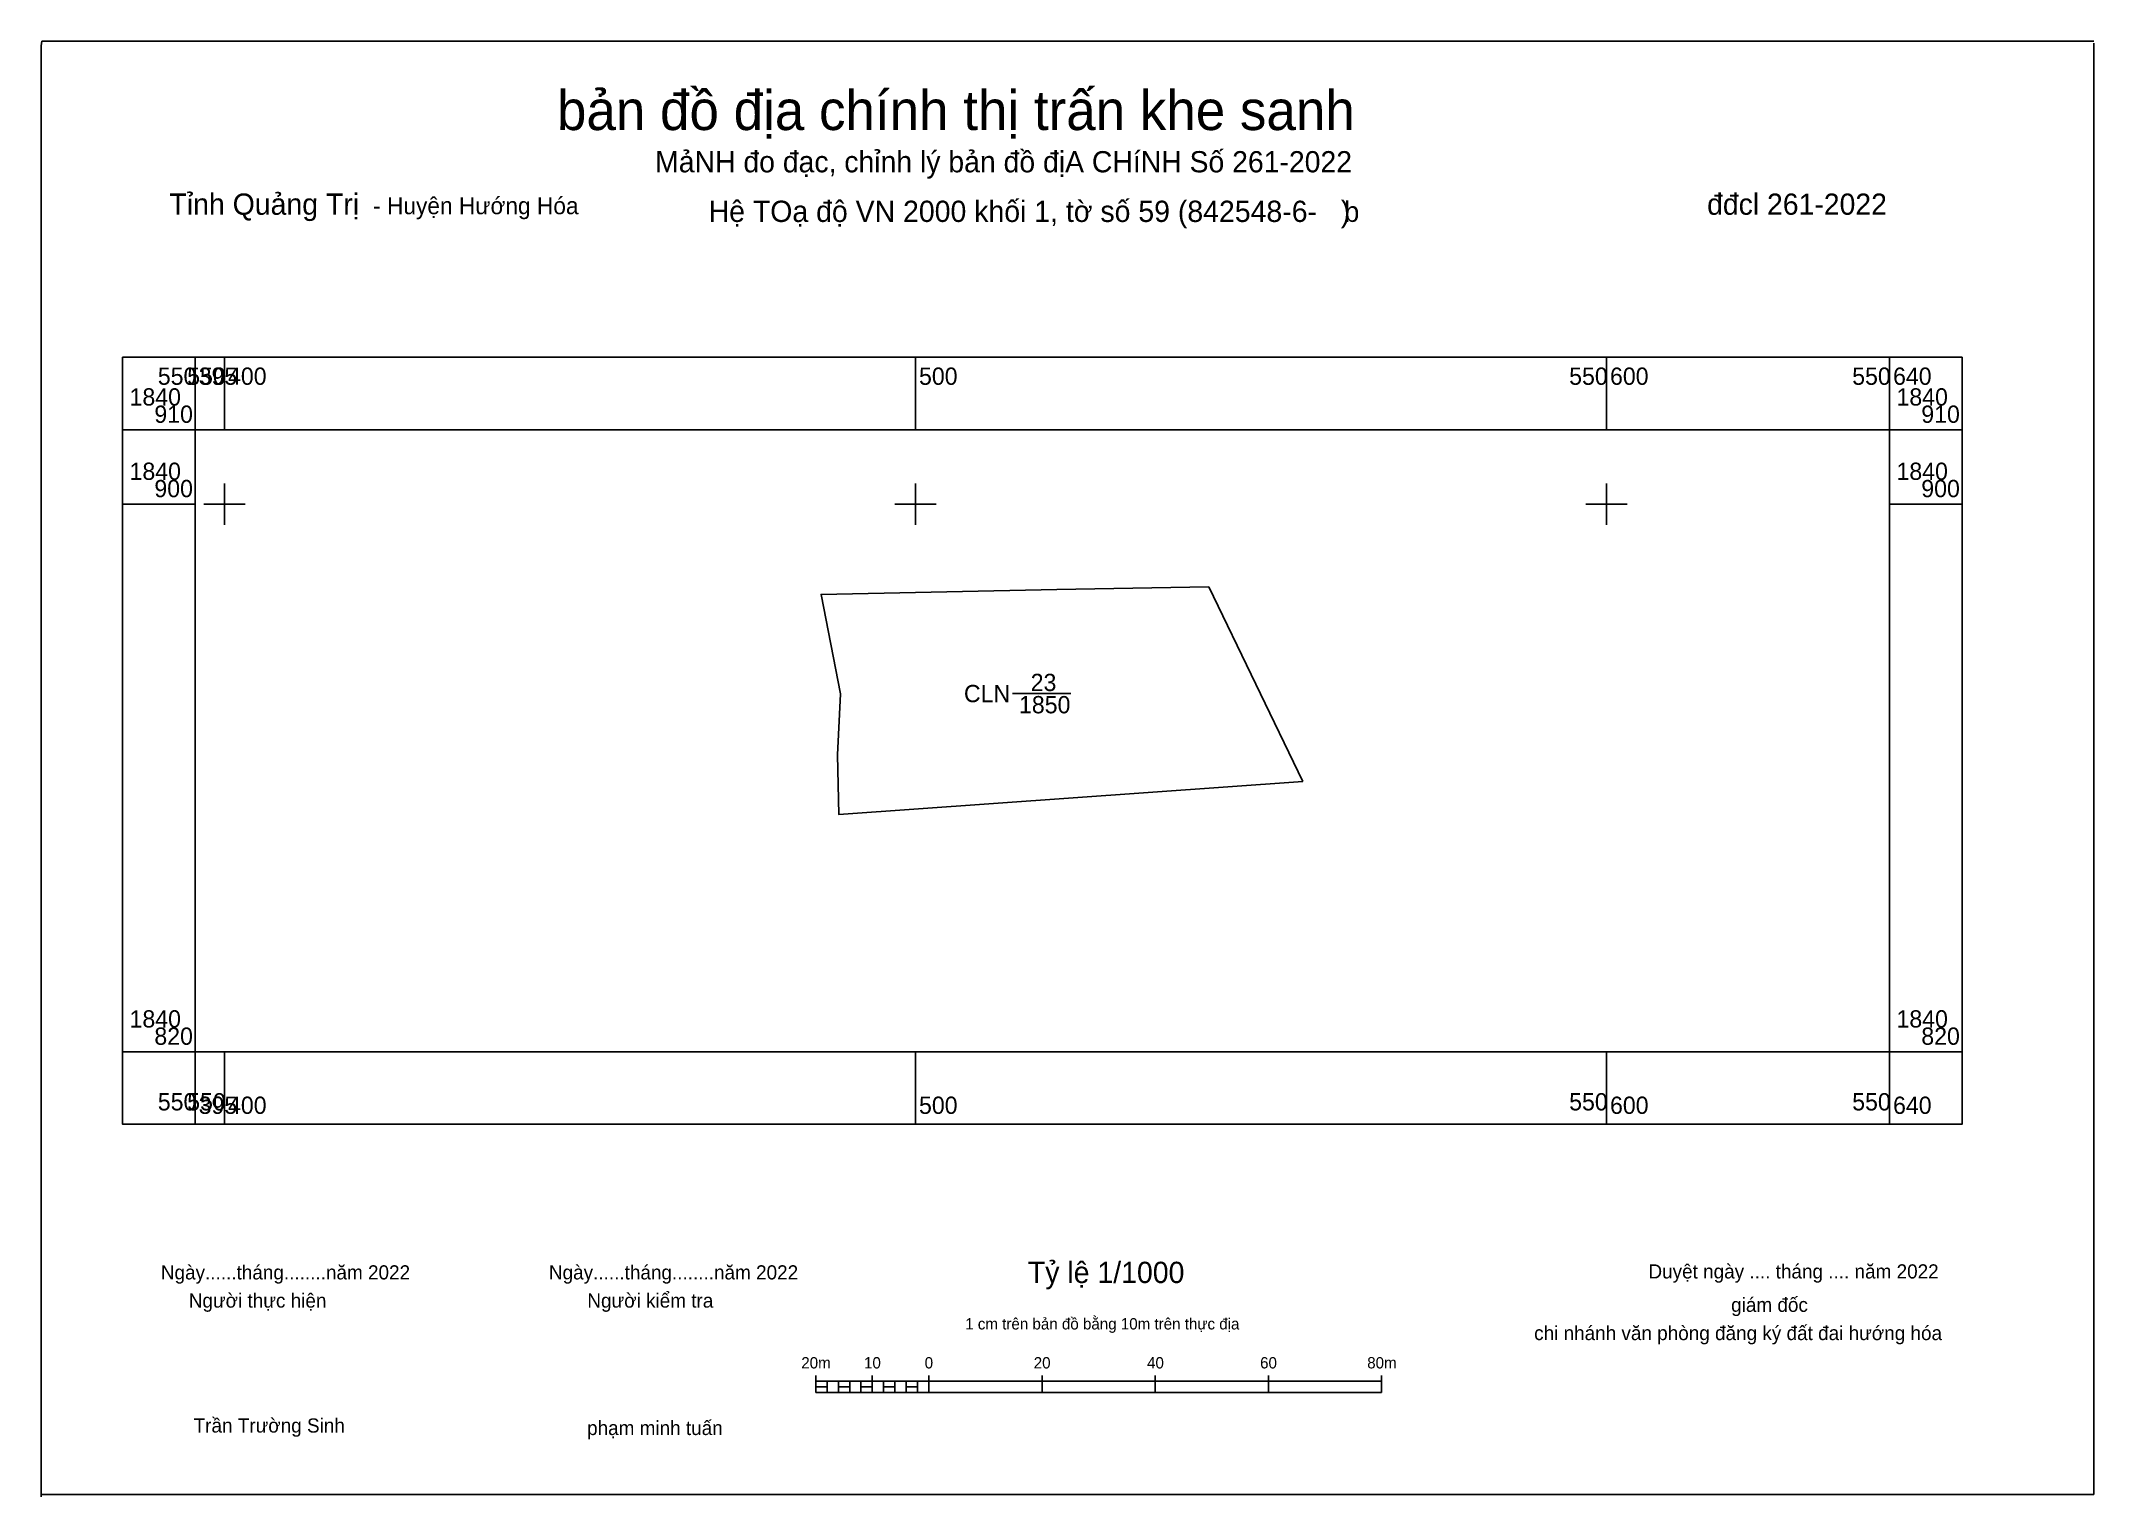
# Model space of a CAD drawing. Extents: x 550373 to 550671, y 1840756 to 1840967.
import ezdxf

# ---------------------------------------------------------------- set-up
doc = ezdxf.new("R2010")
doc.units = 0
for name, color, linetype in [('Level 10', 7, 'Continuous'), ('Level 11', 7, 'Continuous'), ('Level 13', 7, 'Continuous'), ('Level 2', 7, 'Continuous'), ('Level 4', 7, 'Continuous'), ('Level 63', 7, 'Continuous')]:
    doc.layers.add(name, color=color, linetype=linetype)

msp = doc.modelspace()

# ---------------------------------------------------------------- linework, layer by layer
at = {"layer": 'Level 10'}
msp.add_lwpolyline([(550556.03, 1840859.85), (550488.89, 1840855.1), (550488.7, 1840863.72), (550489.15, 1840872.54), (550486.33, 1840886.93), (550520.43, 1840887.64), (550542.42, 1840888.02), (550556.03, 1840859.85)], dxfattribs=at)
at = {"layer": 'Level 11'}
for p, q in [((550373.44, 1840966.31), (550373.53, 1840967.01)), ((550373.53, 1840967.01), (550670.53, 1840967.01)), ((550670.53, 1840966.69), (550670.53, 1840756.69)), ((550373.44, 1840756.31), (550373.44, 1840966.31)), ((550670.53, 1840756.69), (550373.53, 1840756.69))]:
    msp.add_line(p, q, dxfattribs=at)
at = {"layer": 'Level 13'}
msp.add_line((550514.02, 1840872.58), (550522.47, 1840872.58), dxfattribs=at)
at = {"layer": 'Level 2'}
for p, q in [((550485.55, 1840771.45), (550485.55, 1840773.91)), ((550493.74, 1840771.45), (550493.74, 1840773.91)), ((550501.93, 1840771.45), (550501.93, 1840773.91)), ((550518.31, 1840771.45), (550518.31, 1840773.91)), ((550534.69, 1840771.45), (550534.69, 1840773.91)), ((550551.07, 1840771.45), (550551.07, 1840773.91)), ((550567.45, 1840771.45), (550567.45, 1840773.91)), ((550485.55, 1840773.09), (550567.45, 1840773.09)), ((550485.55, 1840771.45), (550567.45, 1840771.45)), ((550487.19, 1840771.45), (550487.19, 1840773.09)), ((550488.83, 1840771.45), (550488.83, 1840773.09)), ((550490.47, 1840771.45), (550490.47, 1840773.09)), ((550492.1, 1840771.45), (550492.1, 1840773.09)), ((550495.38, 1840771.45), (550495.38, 1840773.09)), ((550497.02, 1840771.45), (550497.02, 1840773.09)), ((550498.66, 1840771.45), (550498.66, 1840773.09)), ((550500.29, 1840771.45), (550500.29, 1840773.09))]:
    msp.add_line(p, q, dxfattribs=at)
for points in [[(550485.55, 1840771.45), (550487.19, 1840771.45), (550487.19, 1840772.27), (550485.55, 1840772.27)], [(550488.83, 1840771.45), (550490.47, 1840771.45), (550490.47, 1840772.27), (550488.83, 1840772.27)], [(550492.1, 1840771.45), (550493.74, 1840771.45), (550493.74, 1840772.27), (550492.1, 1840772.27)], [(550495.38, 1840771.45), (550497.02, 1840771.45), (550497.02, 1840772.27), (550495.38, 1840772.27)], [(550498.66, 1840771.45), (550500.29, 1840771.45), (550500.29, 1840772.27), (550498.66, 1840772.27)]]:
    msp.add_lwpolyline(points, close=True, dxfattribs=at)
at = {"layer": 'Level 63'}
for p, q in [((550395.75, 1840910.76), (550395.75, 1840921.26)), ((550400, 1840910.76), (550400, 1840921.26)), ((550500, 1840910.76), (550500, 1840921.26)), ((550600, 1840910.76), (550600, 1840921.26)), ((550640.96, 1840910.76), (550640.96, 1840921.26)), ((550395.75, 1840910.76), (550385.25, 1840910.76)), ((550640.96, 1840910.76), (550651.46, 1840910.76)), ((550400, 1840897), (550400, 1840903)), ((550500, 1840897), (550500, 1840903)), ((550600, 1840897), (550600, 1840903)), ((550395.75, 1840900), (550385.25, 1840900)), ((550397, 1840900), (550403, 1840900)), ((550497, 1840900), (550503, 1840900)), ((550597, 1840900), (550603, 1840900)), ((550640.96, 1840900), (550651.46, 1840900)), ((550395.75, 1840820.75), (550385.25, 1840820.75)), ((550395.75, 1840820.75), (550395.75, 1840810.25)), ((550400, 1840820.75), (550400, 1840810.25)), ((550500, 1840820.75), (550500, 1840810.25)), ((550600, 1840820.75), (550600, 1840810.25)), ((550640.96, 1840820.75), (550640.96, 1840810.25)), ((550640.96, 1840820.75), (550651.46, 1840820.75))]:
    msp.add_line(p, q, dxfattribs=at)
for points in [[(550385.25, 1840921.26), (550651.46, 1840921.26), (550651.46, 1840810.25), (550385.25, 1840810.25), (550385.25, 1840921.26)], [(550395.75, 1840910.76), (550640.96, 1840910.76), (550640.96, 1840820.75), (550395.75, 1840820.75), (550395.75, 1840910.76)]]:
    msp.add_lwpolyline(points, dxfattribs=at)

# ---------------------------------------------------------------- texts
at = {"layer": 'Level 13'}
msp.add_text('23', height=2.5, dxfattribs=at).set_placement((550516.66, 1840872.94))
at = {"layer": 'Level 2'}
for s, height, p in [('bản đồ địa chính thị trấn khe sanh', 5.7308, (550448.1, 1840954.13)), ('MảNH đo đạc, chỉnh lý bản đồ địA CHíNH Số 261-2022', 3.0697, (550462.31, 1840948.01)), ('Tỉnh Quảng Trị ', 3.0782, (550392.02, 1840941.87)), ('- Huyện Hướng Hóa', 2.456, (550421.5, 1840941.95)), ('Hệ TOạ độ VN 2000 khối 1, tờ số 59 (842548-6-   )', 3.0782, (550470.05, 1840940.83)), (' đđcl 261-2022', 3.0698, (550613.41, 1840941.87)), ('CLN', 2.5, (550507, 1840871.33)), ('Ngày......tháng........năm 2022', 2.0472, (550390.78, 1840787.79)), ('Ngày......tháng........năm 2022', 2.0472, (550446.94, 1840787.79)), ('Tỷ lệ 1/1000', 3.0791, (550516.25, 1840787.27)), ('Duyệt ngày .... tháng .... năm 2022', 2.0472, (550606.06, 1840787.93)), ('Người thực hiện', 2.0472, (550394.82, 1840783.71)), ('Người kiểm tra', 2.0472, (550452.5, 1840783.71)), ('giám đốc', 2.047, (550618.03, 1840783.1)), ('1 cm trên bản đồ bằng 10m trên thực địa', 1.6376, (550507.18, 1840780.55)), ('chi nhánh văn phòng đăng ký đất đai hướng hóa', 2.0472, (550589.52, 1840779.01)), ('20m', 1.638, (550483.46, 1840774.91)), ('10', 1.638, (550492.54, 1840774.91)), ('0', 1.64, (550501.32, 1840774.91)), ('20', 1.638, (550517.1, 1840774.91)), ('40', 1.638, (550533.5, 1840774.91)), ('60', 1.638, (550549.86, 1840774.91)), ('80m', 1.638, (550565.36, 1840774.91)), ('Trần Trường Sinh', 2.0472, (550395.52, 1840765.63)), ('phạm minh tuấn', 2.0472, (550452.46, 1840765.27))]:
    msp.add_text(s, height=height, dxfattribs=at).set_placement(p)
at = {"layer": 'Level 4'}
msp.add_text('1850', height=2.5, dxfattribs=at).set_placement((550514.97, 1840869.72))
at = {"layer": 'Level 63'}
for s, height, p in [('b', 2.94, (550562.03, 1840940.84)), ('550', 2.5, (550390.34, 1840917.26)), ('550', 2.5, (550394.59, 1840917.26)), ('395', 2.5, (550396.25, 1840917.26)), ('400', 2.5, (550400.5, 1840917.26)), ('500', 2.5, (550500.5, 1840917.26)), ('550', 2.5, (550594.59, 1840917.26)), ('600', 2.5, (550600.5, 1840917.26)), ('550', 2.5, (550635.55, 1840917.26)), ('640', 2.5, (550641.46, 1840917.26)), ('1840', 2.5, (550386.25, 1840914.26)), ('1840', 2.5, (550641.96, 1840914.26)), ('910', 2.5, (550389.84, 1840911.76)), ('910', 2.5, (550645.55, 1840911.76)), ('1840', 2.5, (550386.25, 1840903.5)), ('1840', 2.5, (550641.96, 1840903.5)), ('900', 2.5, (550389.84, 1840901)), ('900', 2.5, (550645.55, 1840901)), ('1840', 2.5, (550386.25, 1840824.25)), ('1840', 2.5, (550641.96, 1840824.25)), ('820', 2.5, (550389.84, 1840821.75)), ('820', 2.5, (550645.55, 1840821.75)), ('550', 2.5, (550390.34, 1840812.25)), ('550', 2.5, (550394.59, 1840812.25)), ('395', 2.5, (550396.25, 1840811.75)), ('400', 2.5, (550400.5, 1840811.75)), ('500', 2.5, (550500.5, 1840811.75)), ('550', 2.5, (550594.59, 1840812.25)), ('600', 2.5, (550600.5, 1840811.75)), ('550', 2.5, (550635.55, 1840812.25)), ('640', 2.5, (550641.46, 1840811.75))]:
    msp.add_text(s, height=height, dxfattribs=at).set_placement(p)

doc.saveas('drawing.dxf')
